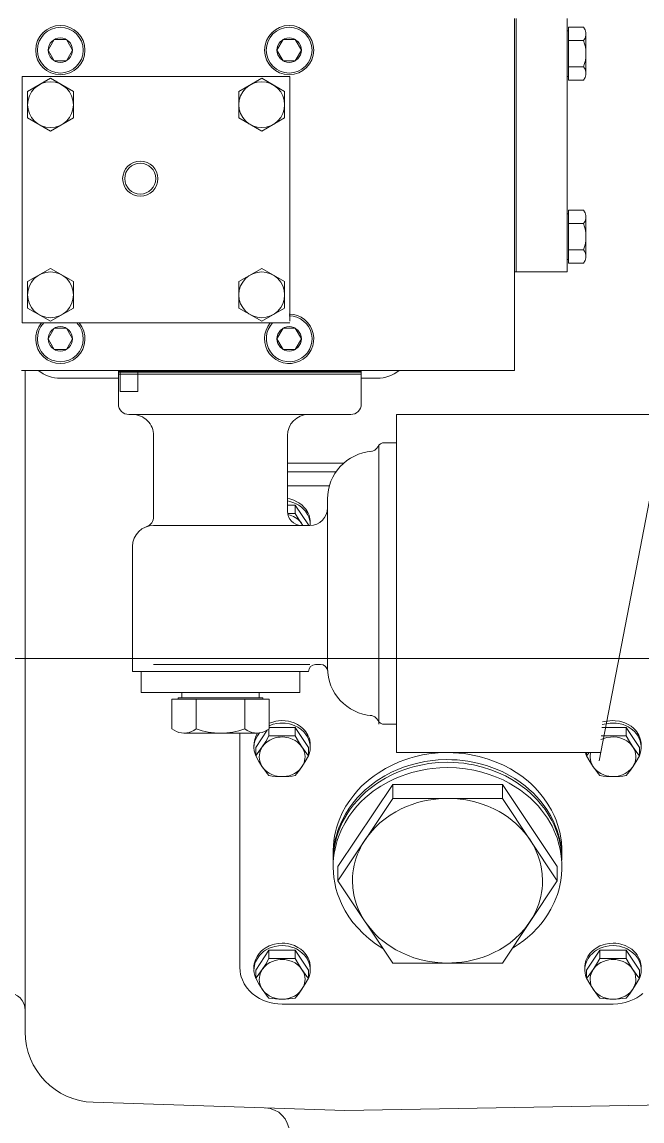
# Model space of a CAD drawing. Header units: millimetres. Extents: x 138823 to 235949, y -69097 to 9810.
# Drawn here: x 155384.2 to 155618, y -65095 to -64680.7 of the extents above; entities that cross this region are included whole.
import ezdxf

# ---------------------------------------------------------------- set-up
doc = ezdxf.new("R2010")
doc.units = ezdxf.units.MM
doc.layers.add('0 CASCO', color=7, linetype='Continuous')
doc.layers.add('18 MOTORES E GERADORES', color=14, linetype='Continuous')

msp = doc.modelspace()

# ---------------------------------------------------------------- linework, layer by layer
at = {"layer": '0 CASCO'}
msp.add_open_spline([(146126.82, -63082.43), (146215.2, -63369.66), (146379.47, -63903.54), (146662.98, -64639.71), (146952.93, -65272.76), (147256.1, -65825.61), (147575.41, -66312.18), (147907.4, -66748.12), (148141.96, -67015.25), (148256.81, -67146.05), (148433.31, -67217.62), (148727.39, -67336.86), (149267.37, -67517.24), (149866.81, -67690.32), (150582.08, -67853.22), (151284.25, -67971.53), (151973.43, -68053.78), (152654.36, -68110.1), (153543.21, -68165.07), (155031.62, -68229.81), (156745.07, -68300.69), (158569.82, -68359.4), (160341.66, -68398.49), (162120.51, -68415.91), (165904.25, -68415.58), (169966.48, -68414.49), (175373.8, -68418.02), (179241.25, -68353.49), (182508.18, -68358.73), (184198.21, -68343.7), (185099.59, -68311.19), (185777.92, -68270.41), (186463.78, -68206.91), (187165.87, -68113.71), (187764.5, -68007.52), (188457.23, -67861), (189171.48, -67681.5), (190011.86, -67437.72), (190763.31, -67194.39), (191465.34, -66941.61), (192112.93, -66674.24), (192717.78, -66369.93), (193303.42, -66005.52), (194045.73, -65461.3), (194777.19, -64875.13), (195509.51, -64332.91), (195966.55, -64029.98), (196376.02, -63801.44), (196709.38, -63650.83), (197110.89, -63519.82), (197514.32, -63423.58), (198015.82, -63322.47), (198542.47, -63229.63), (199173.55, -63150.26), (199598.12, -63107.99), (199854.89, -63082.43)], degree=3, knots=[0, 0, 0, 0, 901.347948, 1675.319997, 2364.677603, 2988.840142, 3564.913749, 4109.091785, 4631.178176, 4631.178176, 4631.178176, 5202.378251, 5582.891234, 6338.519578, 7073.266174, 7782.366384, 8473.718568, 9154.846991, 9831.879341, 11145.250803, 13624.165902, 14976.643804, 16622.243106, 18940.880075, 20313.267208, 27973.450232, 31127.646951, 36535.061714, 39576.620039, 40928.546533, 41604.908463, 42282.305172, 42966.969378, 43670.810001, 44406.445425, 44790.246915, 45794.849099, 46614.860763, 47415.011993, 48164.042526, 48852.838016, 49515.641376, 50192.856084, 50919.426916, 52275.645461, 53004.522816, 53652.759672, 53918.536496, 54410.868153, 54747.069908, 55184.163317, 55654.219696, 56281.932144, 56787.842028, 57561.948504, 57561.948504, 57561.948504, 57561.948504], dxfattribs=at)
at = {"layer": '18 MOTORES E GERADORES', "linetype": 'Continuous', "lineweight": 20}
for p, q in [((155569.9, -64764.3), (155569.9, -64679.36)), ((155570.56, -64774.91), (155570.56, -64679.36)), ((155589.81, -64774.91), (155589.81, -64679.36)), ((155589.81, -64764.3), (155589.81, -64679.36)), ((155590.34, -64684), (155589.81, -64684)), ((155595.99, -64682.67), (155590.34, -64682.67)), ((155590.34, -64702.59), (155590.34, -64682.67)), ((155595.98, -64682.67), (155596.54, -64683.64)), ((155596.84, -64700.1), (155596.84, -64685.16)), ((155396.4, -64687.32), (155394.11, -64691.3)), ((155401, -64687.32), (155396.4, -64687.32)), ((155403.3, -64691.3), (155401, -64687.32)), ((155482.67, -64687.32), (155480.37, -64691.3)), ((155487.26, -64687.32), (155482.67, -64687.32)), ((155489.56, -64691.3), (155487.26, -64687.32)), ((155595.99, -64687.65), (155590.34, -64687.65)), ((155396.4, -64695.28), (155394.11, -64691.3)), ((155403.3, -64691.3), (155401, -64695.28)), ((155482.67, -64695.28), (155480.37, -64691.3)), ((155489.56, -64691.3), (155487.26, -64695.28)), ((155401, -64695.28), (155396.4, -64695.28)), ((155487.26, -64695.28), (155482.67, -64695.28)), ((155595.99, -64697.61), (155590.34, -64697.61)), ((155384.37, -64794.15), (155384.37, -64701.26)), ((155485.23, -64701.26), (155384.37, -64701.26)), ((155386.36, -64706.89), (155394.99, -64701.91)), ((155403.61, -64706.89), (155394.99, -64701.91)), ((155465.99, -64706.89), (155474.61, -64701.91)), ((155483.24, -64706.89), (155474.61, -64701.91)), ((155485.23, -64793.49), (155485.23, -64701.26)), ((155590.34, -64701.26), (155589.81, -64701.26)), ((155590.34, -64702.59), (155595.99, -64702.59)), ((155596.54, -64701.63), (155595.99, -64702.59)), ((155386.36, -64716.85), (155386.36, -64706.89)), ((155403.61, -64716.85), (155403.61, -64706.89)), ((155465.99, -64716.85), (155465.99, -64706.89)), ((155483.24, -64716.85), (155483.24, -64706.89)), ((155394.99, -64721.83), (155386.36, -64716.85)), ((155394.99, -64721.83), (155403.61, -64716.85)), ((155474.61, -64721.83), (155465.99, -64716.85)), ((155474.61, -64721.83), (155483.24, -64716.85)), ((155589.81, -64772.26), (155589.81, -64751.02)), ((155590.34, -64771.6), (155590.34, -64751.68)), ((155595.99, -64751.68), (155590.34, -64751.68)), ((155595.98, -64751.68), (155596.54, -64752.64)), ((155590.34, -64753.01), (155589.81, -64753.01)), ((155595.99, -64756.66), (155590.34, -64756.66)), ((155596.84, -64769.11), (155596.84, -64754.17)), ((155569.9, -64812.07), (155569.9, -64764.3)), ((155595.99, -64766.62), (155590.34, -64766.62)), ((155590.34, -64770.27), (155589.81, -64770.27)), ((155590.34, -64771.6), (155595.99, -64771.6)), ((155596.54, -64770.63), (155595.99, -64771.6)), ((155386.36, -64778.56), (155394.99, -64773.58)), ((155403.61, -64778.56), (155394.99, -64773.58)), ((155465.99, -64778.56), (155474.61, -64773.58)), ((155483.24, -64778.56), (155474.61, -64773.58)), ((155589.81, -64774.91), (155569.9, -64774.91)), ((155386.36, -64788.52), (155386.36, -64778.56)), ((155403.61, -64788.52), (155403.61, -64778.56)), ((155465.99, -64788.52), (155465.99, -64778.56)), ((155483.24, -64788.52), (155483.24, -64778.56)), ((155394.99, -64793.5), (155386.36, -64788.52)), ((155394.99, -64793.5), (155403.61, -64788.52)), ((155474.61, -64793.5), (155465.99, -64788.52)), ((155474.61, -64793.5), (155483.24, -64788.52)), ((155485.23, -64794.15), (155384.37, -64794.15)), ((155396.4, -64796.14), (155394.11, -64800.13)), ((155401, -64796.14), (155396.4, -64796.14)), ((155403.3, -64800.13), (155401, -64796.14)), ((155482.67, -64796.14), (155480.37, -64800.13)), ((155487.26, -64796.14), (155482.67, -64796.14)), ((155489.56, -64800.13), (155487.26, -64796.14)), ((155396.4, -64804.11), (155394.11, -64800.13)), ((155403.3, -64800.13), (155401, -64804.11)), ((155482.67, -64804.11), (155480.37, -64800.13)), ((155489.56, -64800.13), (155487.26, -64804.11)), ((155401, -64804.11), (155396.4, -64804.11)), ((155487.26, -64804.11), (155482.67, -64804.11)), ((155569.9, -64812.07), (155384.11, -64812.07)), ((155385.43, -64812.07), (155385.43, -65061.41)), ((155420.6, -64812.07), (155420.6, -64824.68)), ((155420.6, -64812.4), (155512.17, -64812.4)), ((155420.6, -64812.73), (155512.17, -64812.73)), ((155420.6, -64813.4), (155512.17, -64813.4)), ((155421.26, -64820.03), (155421.26, -64812.07)), ((155427.9, -64820.03), (155427.9, -64812.07)), ((155512.17, -64812.07), (155512.17, -64824.68)), ((155398.7, -64814.99), (155420.6, -64814.99)), ((155512.17, -64814.99), (155518.14, -64814.99)), ((155427.9, -64820.03), (155421.26, -64820.03)), ((155627.72, -64824.91), (155601.81, -64959.26)), ((155424.58, -64828.66), (155425.91, -64828.66)), ((155508.19, -64828.66), (155425.91, -64828.66)), ((155525.44, -64828.66), (155627, -64828.66)), ((155525.44, -64828.66), (155525.44, -64956.06)), ((155525.44, -64828.66), (155525.44, -64956.06)), ((155433.87, -64867.16), (155433.87, -64836.62)), ((155484.3, -64865.15), (155484.3, -64836.62)), ((155520.84, -64839.28), (155525.44, -64839.28)), ((155518.81, -64945.44), (155518.81, -64840.22)), ((155484.3, -64847.04), (155505.5, -64847.04)), ((155502.66, -64850.24), (155484.3, -64850.24)), ((155500.15, -64855.55), (155484.3, -64855.55)), ((155484.3, -64860.31), (155485.23, -64860.5)), ((155484.3, -64861.24), (155485.21, -64861.43)), ((155484.3, -64862.8), (155487.29, -64862.8)), ((155485.21, -64861.43), (155486.73, -64861.91)), ((155485.23, -64860.5), (155486.78, -64861)), ((155486.73, -64861.91), (155487.81, -64862.41)), ((155486.78, -64861), (155487.88, -64861.52)), ((155487.29, -64862.8), (155492.26, -64870.26)), ((155487.29, -64862.8), (155487.29, -64865.93)), ((155487.81, -64862.41), (155488.58, -64862.85)), ((155487.88, -64861.52), (155488.66, -64861.97)), ((155488.58, -64862.85), (155489.63, -64863.61)), ((155488.66, -64861.97), (155489.72, -64862.76)), ((155489.63, -64863.61), (155490.56, -64864.48)), ((155489.72, -64862.76), (155490.66, -64863.66)), ((155490.56, -64864.48), (155491.11, -64865.13)), ((155490.66, -64863.66), (155491.21, -64864.33)), ((155491.21, -64864.33), (155492.01, -64865.6)), ((155499.45, -64860.51), (155499.45, -64863.83)), ((155499.45, -64924.21), (155499.45, -64860.51)), ((155484.3, -64865.93), (155485.8, -64865.93)), ((155484.44, -64866.36), (155485.35, -64866.6)), ((155485.35, -64866.6), (155486.65, -64867.14)), ((155485.8, -64865.93), (155487.29, -64865.93)), ((155486.65, -64867.14), (155487.83, -64867.85)), ((155487.29, -64865.93), (155488.65, -64868.28)), ((155487.83, -64867.85), (155488.53, -64868.42)), ((155488.53, -64868.42), (155489.43, -64869.38)), ((155488.65, -64868.28), (155490.06, -64870.46)), ((155491.11, -64865.13), (155491.92, -64866.36)), ((155491.92, -64866.36), (155492.37, -64867.34)), ((155492.01, -64865.6), (155492.45, -64866.61)), ((155492.37, -64867.34), (155492.63, -64868.1)), ((155492.45, -64866.61), (155492.69, -64867.39)), ((155492.63, -64868.1), (155492.86, -64869.27)), ((155492.69, -64867.39), (155492.89, -64868.59)), ((155492.89, -64868.59), (155492.91, -64869.81)), ((155492.82, -64870.46), (155433.87, -64870.46)), ((155489.43, -64869.38), (155490.14, -64870.46)), ((155492.27, -64870.46), (155492.27, -64870.27)), ((155492.86, -64869.27), (155492.93, -64870.46)), ((155518.81, -64875.9), (155518.81, -64875.11)), ((155425.91, -64878.42), (155425.91, -64925.54)), ((155518.81, -64908.82), (155518.81, -64909.61)), ((155087.89, -64920.58), (155548.19, -64920.58)), ((155244.74, -64920.58), (155822.71, -64920.58)), ((155425.91, -64925.54), (155492.26, -64925.54)), ((155429.23, -64925.54), (155429.23, -64933.5)), ((155492.82, -64922.88), (155433.87, -64922.88)), ((155488.95, -64925.54), (155488.95, -64933.5)), ((155496.84, -64922.88), (155494.92, -64922.88)), ((155429.23, -64933.5), (155488.95, -64933.5)), ((155444.49, -64933.5), (155444.49, -64935.49)), ((155473.68, -64933.5), (155473.68, -64935.49)), ((155440.7, -64936.02), (155440.7, -64947.18)), ((155440.7, -64936.02), (155477.48, -64936.02)), ((155443.16, -64936.02), (155443.16, -64935.49)), ((155443.16, -64935.49), (155475.01, -64935.49)), ((155449.89, -64947.18), (155449.89, -64936.02)), ((155468.28, -64947.18), (155468.28, -64936.02)), ((155475.01, -64936.02), (155475.01, -64935.49)), ((155477.48, -64947.18), (155477.48, -64936.02)), ((155440.7, -64947.18), (155442.48, -64948.21)), ((155475.69, -64948.21), (155477.48, -64947.18)), ((155477.33, -64949.83), (155477.33, -64947.27)), ((155477.48, -64945.06), (155478.75, -64944.58)), ((155477.48, -64945.98), (155478.94, -64945.45)), ((155477.48, -64946.7), (155487.29, -64946.7)), ((155478.75, -64944.58), (155479.92, -64944.28)), ((155478.94, -64945.45), (155480.29, -64945.14)), ((155479.92, -64944.28), (155480.96, -64944.12)), ((155480.29, -64945.14), (155481.49, -64945)), ((155480.96, -64944.12), (155481.89, -64944.05)), ((155481.49, -64945), (155482.56, -64944.98)), ((155481.89, -64944.05), (155483.52, -64944.11)), ((155482.56, -64944.98), (155483.49, -64945.03)), ((155483.49, -64945.03), (155485.09, -64945.3)), ((155483.52, -64944.11), (155484.72, -64944.29)), ((155484.72, -64944.29), (155485.6, -64944.5)), ((155485.09, -64945.3), (155486.25, -64945.63)), ((155485.6, -64944.5), (155486.88, -64944.94)), ((155486.25, -64945.63), (155487.08, -64945.96)), ((155486.88, -64944.94), (155488.08, -64945.52)), ((155487.08, -64945.96), (155488.27, -64946.56)), ((155487.29, -64946.7), (155487.29, -64949.83)), ((155487.29, -64946.7), (155492.27, -64954.17)), ((155488.08, -64945.52), (155489.19, -64946.24)), ((155488.27, -64946.56), (155489.36, -64947.29)), ((155489.19, -64946.24), (155490.07, -64946.97)), ((155489.36, -64947.29), (155490.46, -64948.28)), ((155490.07, -64946.97), (155490.76, -64947.67)), ((155520.84, -64945.44), (155525.44, -64945.44)), ((155602.87, -64946.7), (155612.04, -64946.7)), ((155602.97, -64945.48), (155605.94, -64945.03)), ((155603.05, -64944.51), (155605.92, -64944.1)), ((155605.92, -64944.1), (155606.99, -64944.05)), ((155605.94, -64945.03), (155607.2, -64944.98)), ((155606.99, -64944.05), (155607.93, -64944.08)), ((155607.2, -64944.98), (155608.29, -64945.04)), ((155607.93, -64944.08), (155609.54, -64944.3)), ((155608.29, -64945.04), (155609.24, -64945.17)), ((155609.24, -64945.17), (155610.86, -64945.58)), ((155609.54, -64944.3), (155610.72, -64944.61)), ((155610.72, -64944.61), (155611.57, -64944.92)), ((155610.86, -64945.58), (155612.01, -64946.04)), ((155611.57, -64944.92), (155612.78, -64945.5)), ((155612.01, -64946.04), (155612.82, -64946.45)), ((155612.04, -64946.7), (155617.02, -64954.17)), ((155612.04, -64946.7), (155612.04, -64949.83)), ((155612.78, -64945.5), (155613.89, -64946.21)), ((155612.82, -64946.45), (155613.96, -64947.19)), ((155613.89, -64946.21), (155614.78, -64946.93)), ((155613.96, -64947.19), (155614.98, -64948.05)), ((155614.78, -64946.93), (155615.48, -64947.64)), ((155445.3, -64948.76), (155472.88, -64948.76)), ((155466.39, -64948.76), (155466.39, -65037.04)), ((155471.74, -64952.42), (155471.97, -64951.15)), ((155471.97, -64951.15), (155472.41, -64949.92)), ((155472.06, -64951.76), (155472.37, -64950.95)), ((155476.72, -64947.62), (155472.35, -64954.17)), ((155472.37, -64950.95), (155472.98, -64949.79)), ((155472.41, -64949.92), (155473.04, -64948.76)), ((155472.98, -64949.79), (155473.77, -64948.71)), ((155477.33, -64949.83), (155476.11, -64951.95)), ((155477.33, -64949.83), (155476.11, -64951.95)), ((155476.69, -64952.02), (155477.68, -64951.38)), ((155477.33, -64949.83), (155482.31, -64949.83)), ((155477.68, -64951.38), (155478.69, -64950.91)), ((155478.69, -64950.91), (155479.7, -64950.57)), ((155479.7, -64950.57), (155480.68, -64950.35)), ((155480.68, -64950.35), (155481.62, -64950.24)), ((155481.62, -64950.24), (155482.51, -64950.22)), ((155482.31, -64949.83), (155487.29, -64949.83)), ((155482.51, -64950.22), (155483.34, -64950.27)), ((155483.34, -64950.27), (155484.87, -64950.55)), ((155484.87, -64950.55), (155486.14, -64950.99)), ((155486.14, -64950.99), (155487.17, -64951.52)), ((155487.17, -64951.52), (155488, -64952.07)), ((155487.29, -64949.83), (155488.51, -64951.95)), ((155490.46, -64948.28), (155491.28, -64949.25)), ((155490.76, -64947.67), (155491.29, -64948.33)), ((155491.28, -64949.25), (155491.87, -64950.18)), ((155491.29, -64948.33), (155492.05, -64949.58)), ((155491.87, -64950.18), (155492.29, -64951.03)), ((155492.05, -64949.58), (155492.47, -64950.57)), ((155492.29, -64951.03), (155492.57, -64951.8)), ((155492.47, -64950.57), (155492.7, -64951.34)), ((155492.7, -64951.34), (155492.89, -64952.52)), ((155602.49, -64951.21), (155604.79, -64950.48)), ((155602.6, -64949.83), (155607.84, -64949.83)), ((155604.79, -64950.48), (155606.12, -64950.26)), ((155606.12, -64950.26), (155607.39, -64950.22)), ((155607.39, -64950.22), (155608.57, -64950.33)), ((155607.84, -64949.83), (155612.04, -64949.83)), ((155608.57, -64950.33), (155609.66, -64950.56)), ((155609.66, -64950.56), (155610.63, -64950.89)), ((155610.63, -64950.89), (155611.5, -64951.28)), ((155611.5, -64951.28), (155612.27, -64951.73)), ((155612.04, -64949.83), (155613.26, -64951.95)), ((155614.98, -64948.05), (155615.86, -64949.03)), ((155615.48, -64947.64), (155616.01, -64948.3)), ((155615.86, -64949.03), (155616.5, -64949.96)), ((155616.01, -64948.3), (155616.78, -64949.55)), ((155616.5, -64949.96), (155616.95, -64950.83)), ((155616.78, -64949.55), (155617.21, -64950.55)), ((155616.95, -64950.83), (155617.26, -64951.62)), ((155617.21, -64950.55), (155617.44, -64951.32)), ((155617.44, -64951.32), (155617.64, -64952.51)), ((155471.69, -64954.15), (155471.8, -64952.87)), ((155471.79, -64955.43), (155471.69, -64954.15)), ((155471.71, -64953.71), (155471.74, -64952.42)), ((155471.97, -64956.26), (155471.79, -64955.43)), ((155471.8, -64952.87), (155472.06, -64951.76)), ((155472.35, -64957.3), (155472.35, -64954.17)), ((155474.84, -64953.95), (155473.57, -64955.75)), ((155474.84, -64953.95), (155473.57, -64955.75)), ((155473.85, -64956.25), (155474.03, -64955.58)), ((155474.03, -64955.58), (155474.28, -64954.95)), ((155474.28, -64954.95), (155474.95, -64953.8)), ((155476.11, -64951.95), (155474.84, -64953.95)), ((155476.11, -64951.95), (155474.84, -64953.95)), ((155474.95, -64953.8), (155475.77, -64952.82)), ((155475.77, -64952.82), (155476.69, -64952.02)), ((155488, -64952.07), (155488.66, -64952.63)), ((155488.51, -64951.95), (155489.78, -64953.95)), ((155488.66, -64952.63), (155489.17, -64953.16)), ((155489.17, -64953.16), (155489.93, -64954.18)), ((155489.78, -64953.95), (155491.05, -64955.75)), ((155489.93, -64954.18), (155490.36, -64955.01)), ((155490.36, -64955.01), (155490.61, -64955.66)), ((155490.61, -64955.66), (155490.86, -64956.66)), ((155492.27, -64954.17), (155492.27, -64957.3)), ((155492.57, -64951.8), (155492.87, -64953.18)), ((155492.88, -64955.03), (155492.66, -64956.21)), ((155492.87, -64953.18), (155492.93, -64954.24)), ((155492.93, -64954.24), (155492.88, -64955.03)), ((155492.89, -64952.52), (155492.91, -64953.71)), ((155612.27, -64951.73), (155612.93, -64952.21)), ((155612.93, -64952.21), (155613.49, -64952.71)), ((155613.26, -64951.95), (155614.53, -64953.95)), ((155613.49, -64952.71), (155614.4, -64953.76)), ((155614.4, -64953.76), (155615.01, -64954.78)), ((155614.53, -64953.95), (155615.8, -64955.75)), ((155615.01, -64954.78), (155615.38, -64955.73)), ((155617.02, -64954.17), (155617.02, -64957.3)), ((155617.26, -64951.62), (155617.46, -64952.33)), ((155617.46, -64952.33), (155617.65, -64953.59)), ((155617.67, -64954.55), (155617.47, -64955.97)), ((155617.64, -64952.51), (155617.66, -64953.71)), ((155617.65, -64953.59), (155617.67, -64954.55)), ((155472.35, -64957.35), (155471.97, -64956.26)), ((155472.95, -64956.56), (155472.35, -64957.3)), ((155472.95, -64956.56), (155472.35, -64957.3)), ((155473.58, -64959.43), (155472.35, -64957.3)), ((155473.57, -64955.75), (155472.95, -64956.56)), ((155473.57, -64955.75), (155472.95, -64956.56)), ((155474.84, -64961.42), (155473.58, -64959.43)), ((155473.68, -64957.69), (155473.73, -64956.96)), ((155473.77, -64958.71), (155473.68, -64957.69)), ((155473.73, -64956.96), (155473.85, -64956.25)), ((155474.01, -64959.71), (155473.77, -64958.71)), ((155474.26, -64960.36), (155474.01, -64959.71)), ((155491.05, -64959.43), (155489.78, -64961.42)), ((155490.59, -64959.79), (155490.34, -64960.42)), ((155490.78, -64959.12), (155490.59, -64959.79)), ((155490.9, -64958.42), (155490.78, -64959.12)), ((155490.86, -64956.66), (155490.94, -64957.69)), ((155490.94, -64957.69), (155490.9, -64958.42)), ((155491.05, -64955.75), (155491.67, -64956.56)), ((155492.27, -64957.3), (155491.05, -64959.43)), ((155491.67, -64956.56), (155492.27, -64957.3)), ((155492.66, -64956.21), (155492.27, -64957.35)), ((155523.99, -64960.69), (155526.4, -64959.64)), ((155525.44, -64956.06), (155602.43, -64956.06)), ((155526.4, -64959.64), (155528.56, -64958.82)), ((155528.56, -64958.82), (155530.5, -64958.19)), ((155530.5, -64958.19), (155532.22, -64957.71)), ((155532.22, -64957.71), (155535.27, -64957.01)), ((155533.46, -64960.06), (155536.08, -64959.52)), ((155535.27, -64957.01), (155537.6, -64956.62)), ((155536.08, -64959.52), (155538.07, -64959.21)), ((155537.6, -64956.62), (155541.13, -64956.24)), ((155538.07, -64959.21), (155541.08, -64958.9)), ((155541.08, -64958.9), (155544.11, -64958.77)), ((155541.13, -64956.24), (155544.68, -64956.11)), ((155541.13, -64959.89), (155544.69, -64959.76)), ((155544.11, -64958.77), (155546.26, -64958.79)), ((155544.68, -64956.11), (155546.85, -64956.16)), ((155544.69, -64959.76), (155546.78, -64959.81)), ((155546.26, -64958.79), (155548.35, -64958.9)), ((155546.78, -64959.81), (155548.81, -64959.94)), ((155546.85, -64956.16), (155548.94, -64956.3)), ((155548.35, -64958.9), (155550.35, -64959.09)), ((155548.94, -64956.3), (155550.96, -64956.51)), ((155550.35, -64959.09), (155552.29, -64959.35)), ((155550.96, -64956.51), (155552.9, -64956.8)), ((155552.29, -64959.35), (155554.15, -64959.68)), ((155552.9, -64956.8), (155554.76, -64957.15)), ((155554.15, -64959.68), (155555.93, -64960.06)), ((155554.76, -64957.15), (155556.55, -64957.56)), ((155556.55, -64957.56), (155559.94, -64958.53)), ((155559.94, -64958.53), (155563.03, -64959.66)), ((155563.03, -64959.66), (155565.83, -64960.91)), ((155596.86, -64956.71), (155596.67, -64956.06)), ((155597.1, -64957.35), (155596.86, -64956.71)), ((155597.1, -64957.3), (155597.1, -64956.06)), ((155597.59, -64956.71), (155597.1, -64957.3)), ((155598.32, -64959.43), (155597.1, -64957.3)), ((155598.09, -64956.06), (155597.59, -64956.71)), ((155599.59, -64961.42), (155598.32, -64959.43)), ((155598.44, -64958.04), (155598.46, -64957.04)), ((155598.51, -64958.7), (155598.44, -64958.04)), ((155598.46, -64957.04), (155598.64, -64956.06)), ((155598.71, -64959.57), (155598.51, -64958.7)), ((155599.15, -64960.68), (155598.71, -64959.57)), ((155615.79, -64959.43), (155614.53, -64961.42)), ((155615.5, -64959.2), (155615.24, -64960.06)), ((155615.38, -64955.73), (155615.59, -64956.6)), ((155615.68, -64958.04), (155615.5, -64959.2)), ((155615.59, -64956.6), (155615.68, -64957.36)), ((155615.68, -64957.36), (155615.68, -64958.04)), ((155617.02, -64957.3), (155615.79, -64959.43)), ((155615.8, -64955.75), (155616.42, -64956.56)), ((155616.42, -64956.56), (155617.02, -64957.3)), ((155617.47, -64955.97), (155617.02, -64957.35)), ((155474.69, -64961.19), (155474.26, -64960.36)), ((155475.45, -64962.22), (155474.69, -64961.19)), ((155475.79, -64962.79), (155474.84, -64961.42)), ((155475.97, -64962.75), (155475.45, -64962.22)), ((155476.72, -64964.03), (155475.79, -64962.79)), ((155476.62, -64963.3), (155475.97, -64962.75)), ((155477.45, -64963.86), (155476.62, -64963.3)), ((155478.48, -64964.38), (155477.45, -64963.86)), ((155487.93, -64963.36), (155486.94, -64963.99)), ((155488.52, -64963.22), (155487.9, -64964.03)), ((155488.85, -64962.56), (155487.93, -64963.36)), ((155489.78, -64961.42), (155488.52, -64963.22)), ((155489.68, -64961.58), (155488.85, -64962.56)), ((155490.34, -64960.42), (155489.68, -64961.58)), ((155517, -64964.83), (155518.46, -64963.81)), ((155518.46, -64963.81), (155521.34, -64962.06)), ((155520.98, -64964.92), (155523.6, -64963.54)), ((155521.34, -64962.06), (155523.99, -64960.69)), ((155523.6, -64963.54), (155525.98, -64962.47)), ((155523.98, -64964.35), (155526.39, -64963.29)), ((155525.98, -64962.47), (155528.12, -64961.63)), ((155526.39, -64963.29), (155528.55, -64962.48)), ((155528.12, -64961.63), (155530.03, -64960.99)), ((155528.55, -64962.48), (155530.49, -64961.85)), ((155529.32, -64964.21), (155531.17, -64963.64)), ((155530.03, -64960.99), (155533.46, -64960.06)), ((155530.49, -64961.85), (155532.21, -64961.36)), ((155531.17, -64963.64), (155534.47, -64962.82)), ((155532.21, -64961.36), (155535.27, -64960.67)), ((155534.47, -64962.82), (155536.99, -64962.35)), ((155535.27, -64960.67), (155537.6, -64960.27)), ((155536.99, -64962.35), (155538.9, -64962.09)), ((155537.6, -64960.27), (155541.13, -64959.89)), ((155538.9, -64962.09), (155541.79, -64961.84)), ((155541.79, -64961.84), (155544.68, -64961.75)), ((155544.68, -64961.75), (155548.11, -64961.87)), ((155548.11, -64961.87), (155551.4, -64962.21)), ((155548.81, -64959.94), (155550.77, -64960.14)), ((155550.77, -64960.14), (155552.65, -64960.41)), ((155551.4, -64962.21), (155554.55, -64962.75)), ((155552.65, -64960.41), (155554.46, -64960.74)), ((155554.46, -64960.74), (155557.91, -64961.56)), ((155554.55, -64962.75), (155557.56, -64963.46)), ((155555.93, -64960.06), (155559.32, -64960.99)), ((155557.56, -64963.46), (155560.4, -64964.32)), ((155557.91, -64961.56), (155561.06, -64962.56)), ((155559.32, -64960.99), (155562.42, -64962.07)), ((155561.06, -64962.56), (155563.93, -64963.69)), ((155562.42, -64962.07), (155565.22, -64963.27)), ((155563.93, -64963.69), (155566.52, -64964.91)), ((155565.22, -64963.27), (155567.75, -64964.56)), ((155565.83, -64960.91), (155568.35, -64962.24)), ((155568.35, -64962.24), (155570.61, -64963.61)), ((155570.61, -64963.61), (155572.63, -64965.02)), ((155599.5, -64961.28), (155599.15, -64960.68)), ((155599.96, -64961.94), (155599.5, -64961.28)), ((155600.54, -64962.79), (155599.59, -64961.42)), ((155600.59, -64962.63), (155599.96, -64961.94)), ((155601.47, -64964.03), (155600.54, -64962.79)), ((155601.42, -64963.34), (155600.59, -64962.63)), ((155602.48, -64964.02), (155601.42, -64963.34)), ((155612.78, -64963.28), (155611.7, -64963.99)), ((155613.26, -64963.22), (155612.64, -64964.03)), ((155613.78, -64962.37), (155612.78, -64963.28)), ((155614.53, -64961.42), (155613.26, -64963.22)), ((155614.44, -64961.56), (155613.78, -64962.37)), ((155614.96, -64960.68), (155614.44, -64961.56)), ((155615.24, -64960.06), (155614.96, -64960.68)), ((155477.33, -64964.77), (155476.72, -64964.03)), ((155479.75, -64964.82), (155478.48, -64964.38)), ((155481.28, -64965.1), (155479.75, -64964.82)), ((155482.11, -64965.16), (155481.28, -64965.1)), ((155483, -64965.13), (155482.11, -64965.16)), ((155483.94, -64965.02), (155483, -64965.13)), ((155484.92, -64964.81), (155483.94, -64965.02)), ((155485.93, -64964.47), (155484.92, -64964.81)), ((155486.94, -64963.99), (155485.93, -64964.47)), ((155487.9, -64964.03), (155487.29, -64964.77)), ((155503.31, -64999.11), (155524, -64968.08)), ((155512.4, -64968.7), (155513.95, -64967.26)), ((155513.95, -64967.26), (155515.49, -64965.97)), ((155515.2, -64968.86), (155516.68, -64967.71)), ((155515.49, -64965.97), (155517, -64964.83)), ((155516.68, -64967.71), (155518.13, -64966.69)), ((155516.98, -64968.49), (155518.44, -64967.47)), ((155518.13, -64966.69), (155520.98, -64964.92)), ((155518.44, -64967.47), (155521.33, -64965.72)), ((155519.57, -64968.74), (155522.37, -64967.14)), ((155521.33, -64965.72), (155523.98, -64964.35)), ((155522.37, -64967.14), (155524.93, -64965.9)), ((155524, -64968.08), (155565.37, -64968.08)), ((155524, -64973.38), (155524, -64968.08)), ((155524.93, -64965.9), (155527.24, -64964.94)), ((155527.24, -64964.94), (155529.32, -64964.21)), ((155560.4, -64964.32), (155563.09, -64965.32)), ((155563.09, -64965.32), (155565.6, -64966.44)), ((155565.37, -64968.08), (155586.06, -64999.11)), ((155565.37, -64973.38), (155565.37, -64968.08)), ((155565.6, -64966.44), (155567.96, -64967.66)), ((155566.52, -64964.91), (155568.86, -64966.19)), ((155567.75, -64964.56), (155570.02, -64965.89)), ((155567.96, -64967.66), (155570.15, -64968.96)), ((155568.86, -64966.19), (155570.97, -64967.5)), ((155570.02, -64965.89), (155572.06, -64967.26)), ((155570.97, -64967.5), (155572.85, -64968.83)), ((155572.06, -64967.26), (155573.89, -64968.63)), ((155572.63, -64965.02), (155574.44, -64966.42)), ((155574.44, -64966.42), (155576.04, -64967.82)), ((155576.04, -64967.82), (155577.47, -64969.2)), ((155602.08, -64964.77), (155601.47, -64964.03)), ((155603.83, -64964.62), (155602.48, -64964.02)), ((155604.6, -64964.85), (155603.83, -64964.62)), ((155605.43, -64965.02), (155604.6, -64964.85)), ((155606.35, -64965.13), (155605.43, -64965.02)), ((155607.33, -64965.15), (155606.35, -64965.13)), ((155608.37, -64965.07), (155607.33, -64965.15)), ((155609.46, -64964.86), (155608.37, -64965.07)), ((155610.58, -64964.51), (155609.46, -64964.86)), ((155611.7, -64963.99), (155610.58, -64964.51)), ((155612.64, -64964.03), (155612.04, -64964.77)), ((155507.78, -64974.13), (155509.29, -64972.12)), ((155509.29, -64972.12), (155510.84, -64970.32)), ((155510.61, -64973.22), (155512.15, -64971.6)), ((155510.84, -64970.32), (155512.4, -64968.7)), ((155512.15, -64971.6), (155513.68, -64970.15)), ((155512.38, -64972.37), (155513.93, -64970.93)), ((155513.61, -64973.2), (155515.15, -64971.88)), ((155513.68, -64970.15), (155515.2, -64968.86)), ((155513.93, -64970.93), (155515.47, -64969.64)), ((155515.15, -64971.88), (155516.67, -64970.71)), ((155515.47, -64969.64), (155516.98, -64968.49)), ((155516.67, -64970.71), (155518.14, -64969.66)), ((155518.14, -64969.66), (155519.57, -64968.74)), ((155570.15, -64968.96), (155572.18, -64970.33)), ((155572.18, -64970.33), (155574.06, -64971.75)), ((155572.85, -64968.83), (155574.54, -64970.16)), ((155573.89, -64968.63), (155575.51, -64970)), ((155574.06, -64971.75), (155575.78, -64973.22)), ((155574.54, -64970.16), (155576.04, -64971.47)), ((155575.51, -64970), (155576.96, -64971.34)), ((155576.04, -64971.47), (155577.39, -64972.76)), ((155576.96, -64971.34), (155578.25, -64972.66)), ((155577.47, -64969.2), (155578.74, -64970.54)), ((155578.74, -64970.54), (155579.86, -64971.85)), ((155579.86, -64971.85), (155580.85, -64973.11)), ((155503.31, -65004.42), (155524, -64973.38)), ((155505, -64978.83), (155506.34, -64976.36)), ((155506.34, -64976.36), (155507.78, -64974.13)), ((155507.61, -64977.03), (155509.09, -64975.02)), ((155507.76, -64977.81), (155509.27, -64975.8)), ((155508.95, -64978.19), (155510.49, -64976.34)), ((155509.09, -64975.02), (155510.61, -64973.22)), ((155509.27, -64975.8), (155510.82, -64973.99)), ((155510.49, -64976.34), (155512.05, -64974.68)), ((155510.82, -64973.99), (155512.38, -64972.37)), ((155512.05, -64974.68), (155513.61, -64973.2)), ((155524, -64973.38), (155565.37, -64973.38)), ((155529.24, -64976.41), (155531.31, -64975.63)), ((155531.31, -64975.63), (155533.36, -64974.97)), ((155533.36, -64974.97), (155535.39, -64974.45)), ((155535.39, -64974.45), (155537.39, -64974.03)), ((155537.39, -64974.03), (155539.35, -64973.73)), ((155539.35, -64973.73), (155541.26, -64973.53)), ((155541.26, -64973.53), (155543.12, -64973.41)), ((155543.12, -64973.41), (155544.93, -64973.39)), ((155544.93, -64973.39), (155546.68, -64973.43)), ((155546.68, -64973.43), (155548.37, -64973.55)), ((155548.37, -64973.55), (155551.62, -64973.97)), ((155551.62, -64973.97), (155554.61, -64974.6)), ((155554.61, -64974.6), (155557.35, -64975.39)), ((155557.35, -64975.39), (155559.85, -64976.3)), ((155559.85, -64976.3), (155562.11, -64977.3)), ((155565.37, -64973.38), (155586.06, -65004.42)), ((155575.78, -64973.22), (155577.35, -64974.72)), ((155577.35, -64974.72), (155578.79, -64976.24)), ((155577.39, -64972.76), (155578.58, -64974.02)), ((155578.25, -64972.66), (155579.39, -64973.94)), ((155578.58, -64974.02), (155579.64, -64975.24)), ((155578.79, -64976.24), (155580.09, -64977.77)), ((155579.39, -64973.94), (155580.4, -64975.18)), ((155579.64, -64975.24), (155581.47, -64977.62)), ((155580.4, -64975.18), (155582.13, -64977.59)), ((155580.85, -64973.11), (155582.54, -64975.56)), ((155582.54, -64975.56), (155583.83, -64977.79)), ((155503.81, -64981.55), (155505, -64978.83)), ((155504.89, -64981.72), (155506.2, -64979.26)), ((155504.99, -64982.51), (155506.32, -64980.04)), ((155506.04, -64982.53), (155507.46, -64980.24)), ((155506.2, -64979.26), (155507.61, -64977.03)), ((155506.32, -64980.04), (155507.76, -64977.81)), ((155507.46, -64980.24), (155508.95, -64978.19)), ((155521.1, -64981.06), (155523.09, -64979.66)), ((155523.09, -64979.66), (155525.12, -64978.42)), ((155525.12, -64978.42), (155527.18, -64977.34)), ((155527.18, -64977.34), (155529.24, -64976.41)), ((155562.11, -64977.3), (155564.15, -64978.36)), ((155564.15, -64978.36), (155565.98, -64979.46)), ((155565.98, -64979.46), (155567.63, -64980.58)), ((155580.09, -64977.77), (155581.26, -64979.31)), ((155581.26, -64979.31), (155582.31, -64980.84)), ((155581.47, -64977.62), (155582.9, -64979.79)), ((155582.13, -64977.59), (155583.47, -64979.79)), ((155582.9, -64979.79), (155584, -64981.76)), ((155583.47, -64979.79), (155584.5, -64981.77)), ((155583.83, -64977.79), (155584.83, -64979.8)), ((155584.83, -64979.8), (155585.58, -64981.6)), ((155502.42, -64986.04), (155502.82, -64984.48)), ((155502.82, -64984.48), (155503.29, -64982.98)), ((155503.21, -64985.86), (155503.72, -64984.43)), ((155503.29, -64982.98), (155503.81, -64981.55)), ((155503.72, -64984.43), (155504.89, -64981.72)), ((155503.79, -64985.23), (155504.99, -64982.51)), ((155504.73, -64985.05), (155506.04, -64982.53)), ((155515.6, -64986.3), (155517.33, -64984.37)), ((155517.33, -64984.37), (155519.17, -64982.63)), ((155519.17, -64982.63), (155521.1, -64981.06)), ((155567.63, -64980.58), (155569.1, -64981.7)), ((155569.1, -64981.7), (155570.41, -64982.82)), ((155570.41, -64982.82), (155571.58, -64983.91)), ((155571.58, -64983.91), (155572.62, -64984.99)), ((155582.31, -64980.84), (155583.24, -64982.37)), ((155583.24, -64982.37), (155584.07, -64983.89)), ((155584, -64981.76), (155584.86, -64983.53)), ((155584.07, -64983.89), (155584.8, -64985.38)), ((155584.5, -64981.77), (155585.3, -64983.55)), ((155584.86, -64983.53), (155585.52, -64985.1)), ((155585.3, -64983.55), (155585.9, -64985.13)), ((155585.58, -64981.6), (155586.16, -64983.2)), ((155586.16, -64983.2), (155586.96, -64986.05)), ((155501.82, -64989.35), (155502.08, -64987.66)), ((155502.08, -64987.66), (155502.42, -64986.04)), ((155502.37, -64988.9), (155502.76, -64987.35)), ((155502.41, -64989.73), (155502.81, -64988.17)), ((155502.76, -64987.35), (155503.21, -64985.86)), ((155502.81, -64988.17), (155503.28, -64986.67)), ((155503.07, -64989.28), (155503.57, -64987.82)), ((155503.28, -64986.67), (155503.79, -64985.23)), ((155503.57, -64987.82), (155504.73, -64985.05)), ((155512.55, -64990.68), (155513.99, -64988.4)), ((155513.99, -64988.4), (155515.6, -64986.3)), ((155572.62, -64984.99), (155574.42, -64987.1)), ((155574.42, -64987.1), (155575.82, -64989.05)), ((155584.8, -64985.38), (155585.43, -64986.85)), ((155585.43, -64986.85), (155585.97, -64988.3)), ((155585.52, -64985.1), (155586.49, -64987.91)), ((155585.9, -64985.13), (155586.77, -64987.94)), ((155585.97, -64988.3), (155586.43, -64989.72)), ((155586.49, -64987.91), (155587.04, -64990.06)), ((155586.77, -64987.94), (155587.25, -64990.09)), ((155586.96, -64986.05), (155587.39, -64988.22)), ((155587.39, -64988.22), (155587.61, -64989.85)), ((155501.56, -64992.92), (155501.64, -64991.1)), ((155501.58, -64994.79), (155501.56, -64992.92)), ((155501.63, -64993.94), (155501.79, -64992.2)), ((155501.64, -64991.1), (155501.82, -64989.35)), ((155501.79, -64992.2), (155502.04, -64990.52)), ((155501.81, -64993.05), (155502.07, -64991.36)), ((155501.95, -64994.05), (155502.26, -64992.4)), ((155502.04, -64990.52), (155502.37, -64988.9)), ((155502.07, -64991.36), (155502.41, -64989.73)), ((155502.26, -64992.4), (155502.63, -64990.81)), ((155502.63, -64990.81), (155503.07, -64989.28)), ((155511.3, -64993.14), (155512.55, -64990.68)), ((155575.82, -64989.05), (155576.9, -64990.83)), ((155576.9, -64990.83), (155577.74, -64992.43)), ((155577.74, -64992.43), (155578.38, -64993.86)), ((155586.43, -64989.72), (155587.14, -64992.51)), ((155587.04, -64990.06), (155587.36, -64991.69)), ((155587.14, -64992.51), (155587.57, -64995.17)), ((155587.25, -64990.09), (155587.51, -64991.71)), ((155587.36, -64991.69), (155587.68, -64994.15)), ((155587.51, -64991.71), (155587.76, -64994.16)), ((155587.61, -64989.85), (155587.8, -64992.32)), ((155587.8, -64992.32), (155587.79, -64994.79)), ((155501.56, -64995.75), (155501.63, -64993.94)), ((155501.56, -64996.62), (155501.64, -64994.8)), ((155501.59, -64997.61), (155501.56, -64995.75)), ((155501.59, -64997.55), (155501.73, -64995.77)), ((155501.64, -64994.8), (155501.81, -64993.05)), ((155501.73, -64995.77), (155501.95, -64994.05)), ((155509.51, -64998.5), (155509.86, -64997.1)), ((155509.86, -64997.1), (155510.28, -64995.74)), ((155510.28, -64995.74), (155510.76, -64994.42)), ((155510.76, -64994.42), (155511.3, -64993.14)), ((155578.38, -64993.86), (155578.88, -64995.14)), ((155578.88, -64995.14), (155579.59, -64997.41)), ((155587.57, -64995.17), (155587.78, -64997.67)), ((155587.68, -64994.15), (155587.81, -64996.62)), ((155587.76, -64994.16), (155587.81, -64996.62)), ((155501.56, -64999.39), (155501.59, -64997.55)), ((155501.63, -65001.29), (155501.56, -64999.39)), ((155503.31, -65004.42), (155503.31, -64999.11)), ((155509.02, -65001.4), (155509.23, -64999.93)), ((155509.23, -64999.93), (155509.51, -64998.5)), ((155579.59, -64997.41), (155579.99, -64999.14)), ((155579.99, -64999.14), (155580.39, -65001.77)), ((155586.06, -64999.11), (155586.06, -65004.42)), ((155587.8, -65000.03), (155587.66, -65002.23)), ((155587.78, -64997.67), (155587.8, -65000.03)), ((155501.82, -65003.25), (155501.63, -65001.29)), ((155502.14, -65005.25), (155501.82, -65003.25)), ((155502.61, -65007.31), (155502.14, -65005.25)), ((155524, -65035.45), (155503.31, -65004.42)), ((155508.85, -65004.42), (155508.9, -65002.89)), ((155508.98, -65007.06), (155508.85, -65004.42)), ((155508.9, -65002.89), (155509.02, -65001.4)), ((155586.06, -65004.42), (155565.37, -65035.45)), ((155580.39, -65001.77), (155580.52, -65004.42)), ((155580.52, -65004.42), (155580.47, -65005.94)), ((155587.4, -65004.29), (155587.03, -65006.2)), ((155587.66, -65002.23), (155587.4, -65004.29)), ((155503.22, -65009.4), (155502.61, -65007.31)), ((155504.01, -65011.52), (155503.22, -65009.4)), ((155509.37, -65009.69), (155508.98, -65007.06)), ((155580.14, -65008.9), (155579.86, -65010.33)), ((155580.35, -65007.43), (155580.14, -65008.9)), ((155580.47, -65005.94), (155580.35, -65007.43)), ((155586.58, -65007.98), (155586.07, -65009.63)), ((155587.03, -65006.2), (155586.58, -65007.98)), ((155504.97, -65013.67), (155504.01, -65011.52)), ((155506.11, -65015.82), (155504.97, -65013.67)), ((155509.78, -65011.42), (155509.37, -65009.69)), ((155510.49, -65013.69), (155509.78, -65011.42)), ((155579.09, -65013.09), (155578.61, -65014.41)), ((155579.51, -65011.73), (155579.09, -65013.09)), ((155579.86, -65010.33), (155579.51, -65011.73)), ((155584.92, -65012.56), (155583.64, -65015.14)), ((155585.51, -65011.15), (155584.92, -65012.56)), ((155586.07, -65009.63), (155585.51, -65011.15)), ((155507.46, -65017.98), (155506.11, -65015.82)), ((155510.99, -65014.97), (155510.49, -65013.69)), ((155511.63, -65016.4), (155510.99, -65014.97)), ((155512.47, -65018), (155511.63, -65016.4)), ((155578.07, -65015.69), (155576.82, -65018.15)), ((155578.61, -65014.41), (155578.07, -65015.69)), ((155582.34, -65017.33), (155581.06, -65019.17)), ((155583.64, -65015.14), (155582.34, -65017.33)), ((155509.02, -65020.12), (155507.46, -65017.98)), ((155510.81, -65022.22), (155509.02, -65020.12)), ((155513.55, -65019.78), (155512.47, -65018)), ((155514.95, -65021.73), (155513.55, -65019.78)), ((155516.75, -65023.85), (155514.95, -65021.73)), ((155575.38, -65020.43), (155573.77, -65022.53)), ((155576.82, -65018.15), (155575.38, -65020.43)), ((155579.85, -65020.74), (155578.71, -65022.06)), ((155581.06, -65019.17), (155579.85, -65020.74)), ((155512.82, -65024.28), (155510.81, -65022.22)), ((155515.07, -65026.27), (155512.82, -65024.28)), ((155517.79, -65024.92), (155516.75, -65023.85)), ((155518.96, -65026.01), (155517.79, -65024.92)), ((155520.27, -65027.13), (155518.96, -65026.01)), ((155572.04, -65024.46), (155570.2, -65026.2)), ((155573.77, -65022.53), (155572.04, -65024.46)), ((155574.84, -65025.82), (155573.47, -65026.93)), ((155576.57, -65024.26), (155574.84, -65025.82)), ((155578.71, -65022.06), (155576.57, -65024.26)), ((155475.2, -65030.31), (155475.95, -65029.78)), ((155475.95, -65029.78), (155477.39, -65028.99)), ((155476.07, -65030.63), (155477.49, -65029.88)), ((155477.39, -65028.99), (155478.56, -65028.54)), ((155477.49, -65029.88), (155478.64, -65029.44)), ((155478.56, -65028.54), (155479.47, -65028.28)), ((155478.64, -65029.44), (155479.53, -65029.2)), ((155479.47, -65028.28), (155480.88, -65028.03)), ((155479.53, -65029.2), (155480.91, -65028.96)), ((155480.88, -65028.03), (155482.31, -65027.95)), ((155480.91, -65028.96), (155482.31, -65028.88)), ((155482.31, -65027.95), (155483.38, -65027.99)), ((155482.31, -65028.88), (155483.58, -65028.94)), ((155483.38, -65027.99), (155484.38, -65028.12)), ((155483.58, -65028.94), (155484.76, -65029.12)), ((155484.38, -65028.12), (155485.3, -65028.32)), ((155484.76, -65029.12), (155485.84, -65029.4)), ((155485.3, -65028.32), (155486.95, -65028.87)), ((155485.84, -65029.4), (155486.81, -65029.74)), ((155486.81, -65029.74), (155487.68, -65030.14)), ((155486.95, -65028.87), (155488.29, -65029.54)), ((155487.68, -65030.14), (155488.46, -65030.57)), ((155488.29, -65029.54), (155489.36, -65030.27)), ((155517.57, -65028.16), (155515.07, -65026.27)), ((155520.32, -65029.93), (155517.57, -65028.16)), ((155521.74, -65028.25), (155520.27, -65027.13)), ((155523.39, -65029.37), (155521.74, -65028.25)), ((155525.22, -65030.47), (155523.39, -65029.37)), ((155566.28, -65029.18), (155564.25, -65030.41)), ((155568.27, -65027.78), (155566.28, -65029.18)), ((155570.2, -65026.2), (155568.27, -65027.78)), ((155571.32, -65028.49), (155569.05, -65029.93)), ((155573.47, -65026.93), (155571.32, -65028.49)), ((155599.95, -65030.31), (155600.7, -65029.78)), ((155600.7, -65029.78), (155602.14, -65028.99)), ((155600.82, -65030.63), (155602.24, -65029.88)), ((155602.14, -65028.99), (155603.31, -65028.54)), ((155602.24, -65029.88), (155603.38, -65029.44)), ((155603.31, -65028.54), (155604.22, -65028.28)), ((155603.38, -65029.44), (155604.28, -65029.2)), ((155604.22, -65028.28), (155605.62, -65028.03)), ((155604.28, -65029.2), (155605.66, -65028.96)), ((155605.62, -65028.03), (155607.06, -65027.95)), ((155605.66, -65028.96), (155607.06, -65028.88)), ((155607.06, -65027.95), (155608.13, -65027.99)), ((155607.06, -65028.88), (155608.33, -65028.94)), ((155608.13, -65027.99), (155609.13, -65028.12)), ((155608.33, -65028.94), (155609.51, -65029.12)), ((155609.13, -65028.12), (155610.05, -65028.32)), ((155609.51, -65029.12), (155610.59, -65029.4)), ((155610.05, -65028.32), (155611.7, -65028.87)), ((155610.59, -65029.4), (155611.56, -65029.74)), ((155611.56, -65029.74), (155612.43, -65030.14)), ((155611.7, -65028.87), (155613.04, -65029.54)), ((155612.43, -65030.14), (155613.21, -65030.57)), ((155613.04, -65029.54), (155614.11, -65030.27)), ((155471.99, -65035), (155472.23, -65034.26)), ((155472.23, -65034.26), (155472.87, -65032.94)), ((155472.32, -65034.95), (155472.99, -65033.67)), ((155477.33, -65030.6), (155472.35, -65038.07)), ((155472.87, -65032.94), (155473.62, -65031.86)), ((155472.99, -65033.67), (155473.75, -65032.63)), ((155473.62, -65031.86), (155474.41, -65031)), ((155473.75, -65032.63), (155474.54, -65031.8)), ((155474.41, -65031), (155475.2, -65030.31)), ((155474.54, -65031.8), (155475.33, -65031.14)), ((155475.33, -65031.14), (155476.07, -65030.63)), ((155477.33, -65033.73), (155476.11, -65035.85)), ((155477.33, -65033.73), (155476.11, -65035.85)), ((155477.33, -65030.6), (155487.29, -65030.6)), ((155477.33, -65033.73), (155477.33, -65030.6)), ((155477.33, -65033.73), (155482.31, -65033.73)), ((155479.7, -65034.47), (155480.68, -65034.25)), ((155480.68, -65034.25), (155481.62, -65034.14)), ((155481.62, -65034.14), (155482.51, -65034.12)), ((155482.31, -65033.73), (155487.29, -65033.73)), ((155482.51, -65034.12), (155483.34, -65034.17)), ((155483.34, -65034.17), (155484.87, -65034.45)), ((155487.29, -65030.6), (155492.27, -65038.07)), ((155487.29, -65030.6), (155487.29, -65033.73)), ((155487.29, -65033.73), (155488.51, -65035.85)), ((155488.46, -65030.57), (155489.79, -65031.54)), ((155489.36, -65030.27), (155490.2, -65030.99)), ((155489.79, -65031.54), (155490.78, -65032.53)), ((155490.2, -65030.99), (155490.86, -65031.69)), ((155490.78, -65032.53), (155491.52, -65033.49)), ((155490.86, -65031.69), (155491.37, -65032.34)), ((155491.37, -65032.34), (155492.09, -65033.57)), ((155491.52, -65033.49), (155492.04, -65034.38)), ((155492.04, -65034.38), (155492.4, -65035.21)), ((155492.09, -65033.57), (155492.49, -65034.54)), ((155527.26, -65031.53), (155525.22, -65030.47)), ((155529.52, -65032.53), (155527.26, -65031.53)), ((155532.02, -65033.44), (155529.52, -65032.53)), ((155534.76, -65034.23), (155532.02, -65033.44)), ((155537.75, -65034.86), (155534.76, -65034.23)), ((155553.98, -65034.39), (155551.98, -65034.8)), ((155556, -65033.86), (155553.98, -65034.39)), ((155558.06, -65033.2), (155556, -65033.86)), ((155560.12, -65032.42), (155558.06, -65033.2)), ((155562.19, -65031.49), (155560.12, -65032.42)), ((155564.25, -65030.41), (155562.19, -65031.49)), ((155596.73, -65035), (155596.98, -65034.26)), ((155596.98, -65034.26), (155597.62, -65032.94)), ((155597.07, -65034.95), (155597.74, -65033.67)), ((155602.08, -65030.6), (155597.1, -65038.07)), ((155597.62, -65032.94), (155598.37, -65031.86)), ((155597.74, -65033.67), (155598.5, -65032.63)), ((155598.37, -65031.86), (155599.16, -65031)), ((155598.5, -65032.63), (155599.29, -65031.8)), ((155599.16, -65031), (155599.95, -65030.31)), ((155599.29, -65031.8), (155600.07, -65031.14)), ((155600.07, -65031.14), (155600.82, -65030.63)), ((155602.08, -65033.73), (155600.86, -65035.85)), ((155602.08, -65033.73), (155600.86, -65035.85)), ((155602.08, -65030.6), (155612.04, -65030.6)), ((155602.08, -65033.73), (155602.08, -65030.6)), ((155602.08, -65033.73), (155607.06, -65033.73)), ((155604.45, -65034.47), (155605.43, -65034.25)), ((155605.43, -65034.25), (155606.37, -65034.14)), ((155606.37, -65034.14), (155607.26, -65034.12)), ((155607.06, -65033.73), (155612.04, -65033.73)), ((155607.26, -65034.12), (155608.09, -65034.17)), ((155608.09, -65034.17), (155609.62, -65034.45)), ((155612.04, -65030.6), (155617.02, -65038.07)), ((155612.04, -65030.6), (155612.04, -65033.73)), ((155612.04, -65033.73), (155613.26, -65035.85)), ((155613.21, -65030.57), (155614.53, -65031.54)), ((155614.11, -65030.27), (155614.95, -65030.99)), ((155614.53, -65031.54), (155615.53, -65032.53)), ((155614.95, -65030.99), (155615.61, -65031.69)), ((155615.53, -65032.53), (155616.26, -65033.49)), ((155615.61, -65031.69), (155616.11, -65032.34)), ((155616.11, -65032.34), (155616.84, -65033.57)), ((155616.26, -65033.49), (155616.79, -65034.38)), ((155616.79, -65034.38), (155617.15, -65035.21)), ((155616.84, -65033.57), (155617.24, -65034.54)), ((155466.46, -65038.48), (155466.39, -65037.14)), ((155466.68, -65039.8), (155466.46, -65038.48)), ((155471.69, -65038.21), (155471.73, -65037.29)), ((155471.77, -65039.17), (155471.69, -65038.21)), ((155471.71, -65036.67), (155471.81, -65035.8)), ((155471.71, -65037.61), (155471.71, -65036.67)), ((155471.73, -65037.29), (155471.86, -65036.45)), ((155471.81, -65035.8), (155471.99, -65035)), ((155471.86, -65036.45), (155472.06, -65035.67)), ((155472.06, -65035.67), (155472.32, -65034.95)), ((155472.35, -65041.2), (155472.35, -65038.07)), ((155474.84, -65037.85), (155473.57, -65039.65)), ((155474.84, -65037.85), (155473.57, -65039.65)), ((155474.28, -65038.85), (155474.95, -65037.7)), ((155476.11, -65035.85), (155474.84, -65037.85)), ((155476.11, -65035.85), (155474.84, -65037.85)), ((155474.95, -65037.7), (155475.77, -65036.72)), ((155475.77, -65036.72), (155476.69, -65035.92)), ((155476.69, -65035.92), (155477.68, -65035.28)), ((155477.68, -65035.28), (155478.69, -65034.81)), ((155478.69, -65034.81), (155479.7, -65034.47)), ((155484.87, -65034.45), (155486.14, -65034.89)), ((155486.14, -65034.89), (155487.17, -65035.42)), ((155487.17, -65035.42), (155488, -65035.97)), ((155488, -65035.97), (155488.66, -65036.53)), ((155488.51, -65035.85), (155489.78, -65037.85)), ((155488.66, -65036.53), (155489.17, -65037.06)), ((155489.17, -65037.06), (155489.93, -65038.08)), ((155489.78, -65037.85), (155491.05, -65039.65)), ((155489.93, -65038.08), (155490.36, -65038.91)), ((155492.27, -65038.07), (155492.27, -65041.2)), ((155492.4, -65035.21), (155492.64, -65035.95)), ((155492.49, -65034.54), (155492.71, -65035.29)), ((155492.64, -65035.95), (155492.89, -65037.28)), ((155492.71, -65035.29), (155492.9, -65036.44)), ((155492.92, -65038.29), (155492.87, -65039.04)), ((155492.89, -65037.28), (155492.92, -65038.29)), ((155492.9, -65036.44), (155492.91, -65037.61)), ((155565.37, -65035.45), (155524, -65035.45)), ((155541, -65035.28), (155537.75, -65034.86)), ((155542.69, -65035.4), (155541, -65035.28)), ((155544.44, -65035.45), (155542.69, -65035.4)), ((155546.25, -65035.42), (155544.44, -65035.45)), ((155548.11, -65035.3), (155546.25, -65035.42)), ((155550.02, -65035.1), (155548.11, -65035.3)), ((155551.98, -65034.8), (155550.02, -65035.1)), ((155596.44, -65038.21), (155596.48, -65037.29)), ((155596.52, -65039.17), (155596.44, -65038.21)), ((155596.46, -65036.67), (155596.55, -65035.8)), ((155596.46, -65037.61), (155596.46, -65036.67)), ((155596.48, -65037.29), (155596.61, -65036.45)), ((155596.55, -65035.8), (155596.73, -65035)), ((155596.61, -65036.45), (155596.81, -65035.67)), ((155596.81, -65035.67), (155597.07, -65034.95)), ((155597.1, -65041.2), (155597.1, -65038.07)), ((155599.59, -65037.85), (155598.32, -65039.65)), ((155599.59, -65037.85), (155598.32, -65039.65)), ((155599.03, -65038.85), (155599.69, -65037.7)), ((155600.86, -65035.85), (155599.59, -65037.85)), ((155600.86, -65035.85), (155599.59, -65037.85)), ((155599.69, -65037.7), (155600.52, -65036.72)), ((155600.52, -65036.72), (155601.44, -65035.92)), ((155601.44, -65035.92), (155602.43, -65035.28)), ((155602.43, -65035.28), (155603.44, -65034.81)), ((155603.44, -65034.81), (155604.45, -65034.47)), ((155609.62, -65034.45), (155610.89, -65034.89)), ((155610.89, -65034.89), (155611.92, -65035.42)), ((155611.92, -65035.42), (155612.75, -65035.97)), ((155612.75, -65035.97), (155613.4, -65036.53)), ((155613.26, -65035.85), (155614.53, -65037.85)), ((155613.4, -65036.53), (155613.92, -65037.06)), ((155613.92, -65037.06), (155614.68, -65038.08)), ((155614.53, -65037.85), (155615.8, -65039.65)), ((155614.68, -65038.08), (155615.11, -65038.91)), ((155617.02, -65038.07), (155617.02, -65041.2)), ((155617.15, -65035.21), (155617.39, -65035.95)), ((155617.24, -65034.54), (155617.46, -65035.29)), ((155617.39, -65035.95), (155617.64, -65037.28)), ((155617.46, -65035.29), (155617.64, -65036.44)), ((155617.67, -65038.29), (155617.62, -65039.04)), ((155617.64, -65036.44), (155617.66, -65037.61)), ((155617.64, -65037.28), (155617.67, -65038.29)), ((155466.92, -65040.67), (155466.68, -65039.8)), ((155467.33, -65041.81), (155466.92, -65040.67)), ((155468.04, -65043.27), (155467.33, -65041.81)), ((155471.98, -65040.19), (155471.77, -65039.17)), ((155472.35, -65041.25), (155471.98, -65040.19)), ((155472.95, -65040.46), (155472.35, -65041.2)), ((155472.95, -65040.46), (155472.35, -65041.2)), ((155473.58, -65043.33), (155472.35, -65041.2)), ((155473.57, -65039.65), (155472.95, -65040.46)), ((155473.57, -65039.65), (155472.95, -65040.46)), ((155473.68, -65041.59), (155473.73, -65040.85)), ((155473.77, -65042.61), (155473.68, -65041.59)), ((155473.73, -65040.85), (155473.85, -65040.15)), ((155474.01, -65043.61), (155473.77, -65042.61)), ((155473.85, -65040.15), (155474.03, -65039.48)), ((155474.03, -65039.48), (155474.28, -65038.85)), ((155490.36, -65038.91), (155490.61, -65039.56)), ((155490.61, -65039.56), (155490.86, -65040.56)), ((155490.9, -65042.32), (155490.78, -65043.02)), ((155490.86, -65040.56), (155490.94, -65041.59)), ((155490.94, -65041.59), (155490.9, -65042.32)), ((155491.05, -65039.65), (155491.67, -65040.46)), ((155492.27, -65041.2), (155491.05, -65043.33)), ((155491.67, -65040.46), (155492.27, -65041.2)), ((155492.65, -65040.16), (155492.27, -65041.25)), ((155492.87, -65039.04), (155492.65, -65040.16)), ((155596.73, -65040.19), (155596.52, -65039.17)), ((155597.1, -65041.25), (155596.73, -65040.19)), ((155597.7, -65040.46), (155597.1, -65041.2)), ((155597.7, -65040.46), (155597.1, -65041.2)), ((155598.32, -65043.33), (155597.1, -65041.2)), ((155598.32, -65039.65), (155597.7, -65040.46)), ((155598.32, -65039.65), (155597.7, -65040.46)), ((155598.43, -65041.59), (155598.47, -65040.85)), ((155598.51, -65042.61), (155598.43, -65041.59)), ((155598.47, -65040.85), (155598.59, -65040.15)), ((155598.76, -65043.61), (155598.51, -65042.61)), ((155598.59, -65040.15), (155598.78, -65039.48)), ((155598.78, -65039.48), (155599.03, -65038.85)), ((155615.11, -65038.91), (155615.36, -65039.56)), ((155615.36, -65039.56), (155615.6, -65040.56)), ((155615.64, -65042.32), (155615.52, -65043.02)), ((155615.6, -65040.56), (155615.68, -65041.59)), ((155615.68, -65041.59), (155615.64, -65042.32)), ((155617.02, -65041.2), (155615.79, -65043.33)), ((155615.8, -65039.65), (155616.42, -65040.46)), ((155616.42, -65040.46), (155617.02, -65041.2)), ((155617.4, -65040.16), (155617.02, -65041.25)), ((155617.62, -65039.04), (155617.4, -65040.16)), ((155468.54, -65044.07), (155468.04, -65043.27)), ((155469.18, -65044.94), (155468.54, -65044.07)), ((155470, -65045.89), (155469.18, -65044.94)), ((155471.05, -65046.89), (155470, -65045.89)), ((155474.84, -65045.32), (155473.58, -65043.33)), ((155474.26, -65044.26), (155474.01, -65043.61)), ((155474.69, -65045.09), (155474.26, -65044.26)), ((155475.45, -65046.12), (155474.69, -65045.09)), ((155475.79, -65046.69), (155474.84, -65045.32)), ((155475.97, -65046.65), (155475.45, -65046.12)), ((155476.72, -65047.93), (155475.79, -65046.69)), ((155476.62, -65047.2), (155475.97, -65046.65)), ((155488.85, -65046.45), (155487.93, -65047.26)), ((155489.78, -65045.32), (155488.52, -65047.12)), ((155489.68, -65045.48), (155488.85, -65046.45)), ((155490.34, -65044.32), (155489.68, -65045.48)), ((155491.05, -65043.33), (155489.78, -65045.32)), ((155490.59, -65043.69), (155490.34, -65044.32)), ((155490.78, -65043.02), (155490.59, -65043.69)), ((155599.59, -65045.32), (155598.32, -65043.33)), ((155599, -65044.26), (155598.76, -65043.61)), ((155599.44, -65045.09), (155599, -65044.26)), ((155600.2, -65046.12), (155599.44, -65045.09)), ((155600.54, -65046.69), (155599.59, -65045.32)), ((155600.71, -65046.65), (155600.2, -65046.12)), ((155601.47, -65047.93), (155600.54, -65046.69)), ((155601.37, -65047.2), (155600.71, -65046.65)), ((155613.6, -65046.45), (155612.68, -65047.26)), ((155614.53, -65045.32), (155613.26, -65047.12)), ((155614.42, -65045.48), (155613.6, -65046.45)), ((155615.09, -65044.32), (155614.42, -65045.48)), ((155615.79, -65043.33), (155614.53, -65045.32)), ((155615.34, -65043.69), (155615.09, -65044.32)), ((155615.52, -65043.02), (155615.34, -65043.69)), ((155472.37, -65047.91), (155471.05, -65046.89)), ((155473.81, -65048.8), (155472.37, -65047.91)), ((155474.82, -65049.31), (155473.81, -65048.8)), ((155476.24, -65049.89), (155474.82, -65049.31)), ((155478.23, -65050.47), (155476.24, -65049.89)), ((155477.45, -65047.76), (155476.62, -65047.2)), ((155477.33, -65048.67), (155476.72, -65047.93)), ((155478.48, -65048.28), (155477.45, -65047.76)), ((155479.4, -65050.7), (155478.23, -65050.47)), ((155479.75, -65048.72), (155478.48, -65048.28)), ((155480.75, -65050.87), (155479.4, -65050.7)), ((155481.28, -65049), (155479.75, -65048.72)), ((155482.31, -65050.93), (155480.75, -65050.87)), ((155482.11, -65049.06), (155481.28, -65049)), ((155483, -65049.03), (155482.11, -65049.06)), ((155607.06, -65050.93), (155482.31, -65050.93)), ((155483.94, -65048.92), (155483, -65049.03)), ((155484.92, -65048.71), (155483.94, -65048.92)), ((155485.93, -65048.37), (155484.92, -65048.71)), ((155486.94, -65047.89), (155485.93, -65048.37)), ((155487.93, -65047.26), (155486.94, -65047.89)), ((155487.9, -65047.93), (155487.29, -65048.67)), ((155488.52, -65047.12), (155487.9, -65047.93)), ((155602.2, -65047.76), (155601.37, -65047.2)), ((155602.08, -65048.67), (155601.47, -65047.93)), ((155603.23, -65048.28), (155602.2, -65047.76)), ((155604.5, -65048.72), (155603.23, -65048.28)), ((155606.03, -65049), (155604.5, -65048.72)), ((155606.86, -65049.06), (155606.03, -65049)), ((155607.75, -65049.03), (155606.86, -65049.06)), ((155608.82, -65050.85), (155607.06, -65050.93)), ((155608.69, -65048.92), (155607.75, -65049.03)), ((155609.67, -65048.71), (155608.69, -65048.92)), ((155610.56, -65050.59), (155608.82, -65050.85)), ((155610.68, -65048.37), (155609.67, -65048.71)), ((155611.7, -65050.33), (155610.56, -65050.59)), ((155611.69, -65047.89), (155610.68, -65048.37)), ((155612.68, -65047.26), (155611.69, -65047.89)), ((155613.18, -65049.87), (155611.7, -65050.33)), ((155612.64, -65047.93), (155612.04, -65048.67)), ((155613.26, -65047.12), (155612.64, -65047.93)), ((155615.06, -65049.07), (155613.18, -65049.87)), ((155616.07, -65048.51), (155615.06, -65049.07)), ((155617.16, -65047.8), (155616.07, -65048.51)), ((155618.32, -65046.89), (155617.16, -65047.8)), ((155505.94, -65091), (155411.12, -65087.94)), ((155732.48, -65087.05), (155505.94, -65091))]:
    msp.add_line(p, q, dxfattribs=at)
for centre, radius in [((155398.7, -64691.3), 9.29), ((155484.97, -64691.3), 9.29), ((155398.7, -64691.3), 8.63), ((155484.97, -64691.3), 8.63), ((155398.7, -64691.3), 4.6), ((155484.97, -64691.3), 4.6), ((155394.99, -64711.87), 8.63), ((155474.61, -64711.87), 8.63), ((155428.83, -64739.74), 6.64), ((155428.83, -64739.74), 5.84), ((155394.99, -64783.54), 8.63), ((155474.61, -64783.54), 8.63), ((155398.7, -64800.13), 4.6), ((155484.97, -64800.13), 4.6)]:
    msp.add_circle(centre, radius, dxfattribs=at)
for centre, radius, start, end in [((155592.79, -64685.16), 4.05, 322.0934, 22.0935), ((155581.91, -64692.63), 14.93, 340.5137, 19.4863), ((155592.79, -64700.1), 4.05, 337.9066, 37.9067), ((155592.79, -64754.17), 4.05, 322.0934, 22.0935), ((155581.91, -64761.64), 14.93, 340.5137, 19.4863), ((155592.79, -64769.11), 4.05, 337.9066, 37.9067), ((155484.97, -64800.13), 9.29, 139.9948, 90), ((155484.97, -64800.13), 8.63, 136.1869, 90), ((155398.7, -64800.13), 9.29, 139.9948, 40.0052), ((155398.7, -64800.13), 8.63, 136.1869, 43.8131), ((155398.7, -64801.72), 13.27, 231.2612, 270), ((155518.14, -64801.72), 13.27, 270, 308.7388), ((155424.58, -64824.68), 3.98, 180, 270), ((155508.19, -64824.68), 3.98, 270, 360), ((155425.91, -64836.62), 7.96, 359.9999, 90), ((155492.26, -64836.62), 7.96, 90, 180), ((155520.84, -64841.93), 2.65, 90, 153.6123), ((155517.48, -64860.51), 18.03, 94.3715, 180), ((155515.49, -64839.28), 3.32, 270.0001, 333.6121), ((155492.82, -64863.83), 6.64, 270, 360), ((155429.89, -64867.16), 3.98, 289.4712, 0.0002), ((155489.61, -64865.15), 5.31, 180, 270), ((155433.87, -64878.42), 7.96, 90, 179.9999), ((155494.92, -64925.54), 2.65, 90, 180), ((155496.84, -64925.54), 2.65, 3.679, 90), ((155517.48, -64924.21), 18.03, 180.0001, 265.6286), ((155515.49, -64945.44), 3.32, 26.3879, 90), ((155445.3, -64941.28), 7.48, 247.8963, 307.8957), ((155459.09, -64921.19), 27.57, 250.5194, 289.4806), ((155472.88, -64941.28), 7.48, 232.1041, 292.1037), ((155520.84, -64942.79), 2.65, 206.3878, 270), ((155482.31, -64932.77), 32.39, 261.1548, 278.8452), ((155607.06, -64932.77), 32.39, 261.1548, 278.8452), ((155378.8, -65053.28), 6.64, 0, 90), ((155482.31, -65016.67), 32.39, 261.1548, 278.8452), ((155607.06, -65016.67), 32.39, 261.1548, 278.8452), ((155411.97, -65061.41), 26.54, 180, 268.1504), ((155475.68, -65099.32), 9.29, 0, 88.1506)]:
    msp.add_arc(centre, radius, start, end, dxfattribs=at)

doc.saveas('drawing.dxf')
